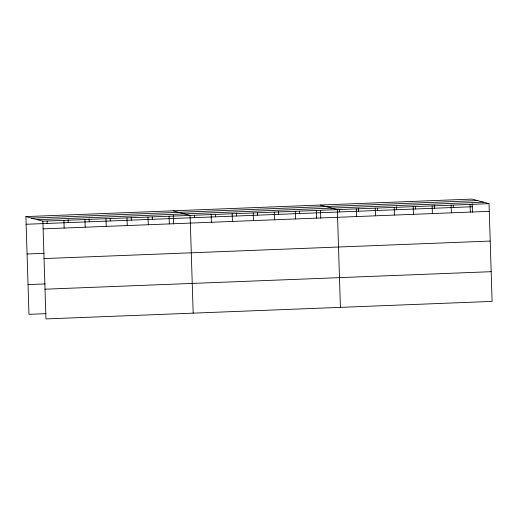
<?xml version="1.0" encoding="UTF-8"?>
<svg xmlns="http://www.w3.org/2000/svg" width="518" height="518" viewBox="0 0 518 518"><rect width="100%" height="100%" fill="white"/><g stroke="black" fill="none" stroke-linecap="round" stroke-linejoin="round"><path stroke-width="0.78" d="M25.9 216.595L472.053 199.08L489.031 203.678L492.1 301.405L45.947 318.92L42.871 221.192L25.9 216.595L28.969 314.322L46.108 313.649M31.501 218.117L477.654 200.595M37.27 219.677L483.43 202.162M42.871 221.192L489.031 203.678M26.14 224.262L472.299 206.747M43.117 228.865L489.27 211.344M27.072 253.982L44.211 253.308M44.049 258.579L490.203 241.064M28.037 284.602L45.176 283.929M45.008 289.199L491.168 271.685M320.364 205.037L337.335 209.635L340.41 307.362M173.129 210.813L190.106 215.417L193.175 313.137M472.202 203.678L472.468 212.225M470.066 204.422L470.305 212.089M453.263 205.193L453.334 207.491M451.107 205.167L451.346 212.833M434.278 205.167L434.375 208.236M432.141 205.911L432.388 213.578M415.339 206.682L415.41 208.981M413.183 206.656L413.422 214.322M396.354 206.656L396.451 209.725M394.224 207.401L394.463 215.067M377.415 208.171L377.486 210.47M375.259 208.145L375.498 215.812M358.43 208.145L358.527 211.214M356.3 208.89L356.539 216.556M339.491 209.66L339.568 211.959M320.532 210.405L320.778 218.175M316.304 210.457L316.543 218.13M299.501 211.227L299.572 213.533M295.273 211.286L295.513 218.952M278.438 211.286L278.535 214.355M274.236 212.115L274.475 219.781M257.433 212.879L257.504 215.184M253.205 212.937L253.444 220.603M236.376 212.937L236.473 216.006M232.168 213.766L232.414 221.432M215.365 214.53L215.436 216.835M211.137 214.588L211.376 222.254M194.334 215.358L194.405 217.657M173.277 215.417L173.543 223.957M169.069 216.239L169.315 223.912M152.266 217.01L152.337 219.308M148.038 217.068L148.278 224.734M131.209 217.068L131.307 220.137M127.007 217.89L127.247 225.563M110.198 218.661L110.276 220.959M105.97 218.719L106.216 226.385M89.141 218.719L89.238 221.788M84.939 219.541L85.179 227.214M68.111 219.548L68.208 222.611M63.908 220.37L64.148 228.037M47.099 221.141L47.177 223.439"/></g></svg>
